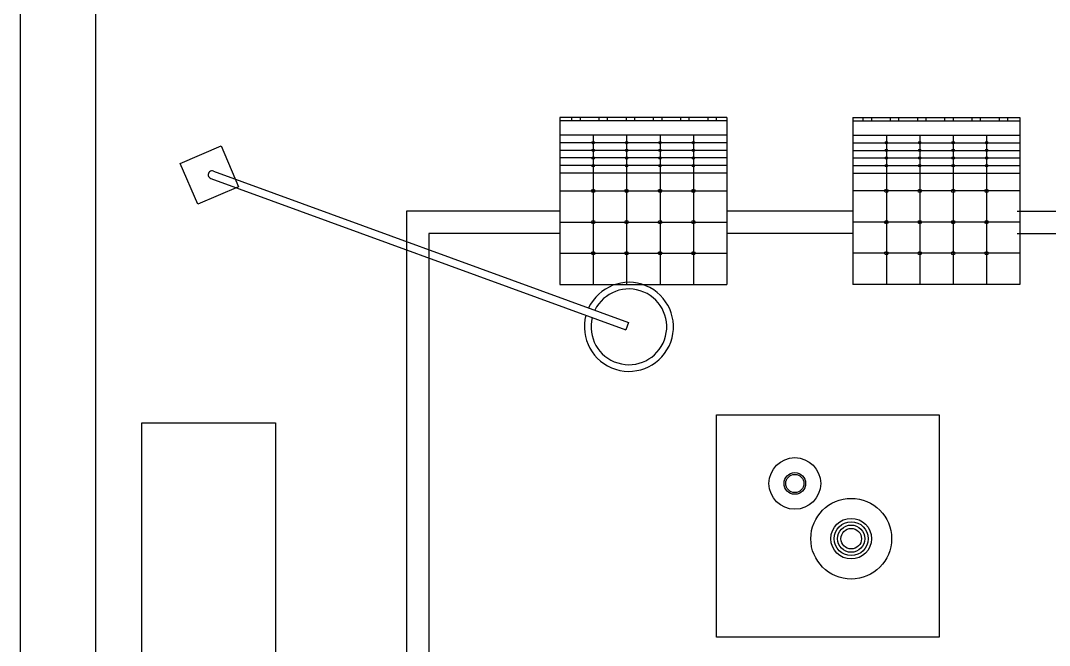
# Model space of a CAD drawing. Header units: inches. Extents: x 6.4 to 48.9, y 11.7 to 36.5.
# Drawn here: x 6.384 to 11.004, y 24.114 to 26.921 of the extents above; entities that cross this region are included whole.
import ezdxf

# ---------------------------------------------------------------- set-up
doc = ezdxf.new("R2010")
doc.units = ezdxf.units.IN
doc.header["$MEASUREMENT"] = 0
doc.layers.add('02', color=2, linetype='Continuous')
doc.layers.add('kadrbm', color=4, linetype='Continuous')

# ---------------------------------------------------------------- blocks, each defined once
blk = doc.blocks.new('kadrbm')
at = {"layer": 'kadrbm', "color": 4}
blk.add_lwpolyline([(0, 0), (0, 24.7972), (21, 24.7972), (21, 0), (0, 0)], close=True, dxfattribs=at)
blk.add_lwpolyline([(20.6631, 0.3257), (20.6631, 24.4603), (0.3369, 24.4603), (0.3369, 0.3257), (20.6631, 0.3257)], dxfattribs=at)

msp = doc.modelspace()

# ---------------------------------------------------------------- linework, layer by layer
at = {"layer": '02'}
for p, q in [((9.5554, 26.4857), (8.8054, 26.4857)), ((8.8054, 26.4857), (8.8054, 25.7357)), ((9.5554, 26.4707), (8.8054, 26.4707)), ((8.8601, 26.4707), (8.8601, 26.4857)), ((8.8981, 26.4707), (8.8981, 26.4857)), ((8.9823, 26.4707), (8.9823, 26.4857)), ((9.0203, 26.4707), (9.0203, 26.4857)), ((9.1045, 26.4707), (9.1045, 26.4857)), ((9.1425, 26.4707), (9.1425, 26.4857)), ((9.2267, 26.4707), (9.2267, 26.4857)), ((9.2647, 26.4707), (9.2647, 26.4857)), ((9.3489, 26.4707), (9.3489, 26.4857)), ((9.3869, 26.4707), (9.3869, 26.4857)), ((9.4711, 26.4707), (9.4711, 26.4857)), ((9.5091, 26.4707), (9.5091, 26.4857)), ((9.5554, 26.4857), (9.5554, 25.7357)), ((10.1216, 26.4857), (10.1216, 25.7357)), ((10.1216, 26.4857), (10.8716, 26.4857)), ((10.1216, 26.4707), (10.8716, 26.4707)), ((10.168, 26.4707), (10.168, 26.4857)), ((10.2059, 26.4707), (10.2059, 26.4857)), ((10.2902, 26.4707), (10.2902, 26.4857)), ((10.3281, 26.4707), (10.3281, 26.4857)), ((10.4124, 26.4707), (10.4124, 26.4857)), ((10.4503, 26.4707), (10.4503, 26.4857)), ((10.5346, 26.4707), (10.5346, 26.4857)), ((10.5725, 26.4707), (10.5725, 26.4857)), ((10.6568, 26.4707), (10.6568, 26.4857)), ((10.6947, 26.4707), (10.6947, 26.4857)), ((10.779, 26.4707), (10.779, 26.4857)), ((10.8169, 26.4707), (10.8169, 26.4857)), ((10.8716, 26.4857), (10.8716, 25.7357)), ((9.5554, 26.4057), (8.8054, 26.4057)), ((8.9554, 26.4057), (8.9554, 25.7357)), ((9.1054, 26.4057), (9.1054, 25.7357)), ((9.2554, 26.4057), (9.2554, 25.7357)), ((9.4054, 26.4057), (9.4054, 25.7357)), ((10.1216, 26.4057), (10.8716, 26.4057)), ((10.2716, 26.4057), (10.2716, 25.7357)), ((10.4216, 26.4057), (10.4216, 25.7357)), ((10.5716, 26.4057), (10.5716, 25.7357)), ((10.7216, 26.4057), (10.7216, 25.7357)), ((7.1007, 26.2795), (7.2845, 26.3584)), ((7.2845, 26.3584), (7.3634, 26.1746)), ((9.5554, 26.3721), (8.8054, 26.3721)), ((9.5554, 26.338), (8.8054, 26.338)), ((10.1216, 26.3721), (10.8716, 26.3721)), ((10.1216, 26.338), (10.8716, 26.338)), ((9.5554, 26.3039), (8.8054, 26.3039)), ((10.1216, 26.3039), (10.8716, 26.3039)), ((7.1796, 26.0957), (7.1007, 26.2795)), ((7.2499, 26.2448), (9.1146, 25.5643)), ((9.5554, 26.2698), (8.8054, 26.2698)), ((10.1216, 26.2698), (10.8716, 26.2698)), ((7.2379, 26.2119), (9.1026, 25.5314)), ((9.5554, 26.2357), (8.8054, 26.2357)), ((10.1216, 26.2357), (10.8716, 26.2357)), ((7.3634, 26.1746), (7.1796, 26.0957)), ((8.8054, 26.1557), (9.5554, 26.1557)), ((10.8716, 26.1557), (10.1216, 26.1557)), ((8.8054, 26.0157), (9.5554, 26.0157)), ((10.8716, 26.0157), (10.1216, 26.0157)), ((8.8054, 25.8757), (9.5554, 25.8757)), ((10.8716, 25.8757), (10.1216, 25.8757)), ((8.8054, 25.7357), (9.5554, 25.7357)), ((10.8716, 25.7357), (10.1216, 25.7357)), ((9.1146, 25.5643), (9.1026, 25.5314))]:
    msp.add_line(p, q, dxfattribs=at)
for points in [[(8.8054, 26.0649), (8.1169, 26.0649), (8.1169, 21.9904), (9.0577, 21.9904)], [(10.1216, 26.0649), (9.5554, 26.0649)], [(11.6254, 26.0632), (10.8591, 26.0632)], [(8.8054, 25.9649), (8.2169, 25.9649), (8.2169, 22.0904), (9.0569, 22.0904)], [(10.1216, 25.9649), (9.5554, 25.9649)], [(11.5951, 25.9632), (10.8591, 25.9632)]]:
    msp.add_lwpolyline(points, dxfattribs=at)
for points in [[(10.5083, 24.1505), (9.5083, 24.1505), (9.5083, 25.1505), (10.5083, 25.1505)], [(7.5289, 22.2642), (6.9289, 22.2642), (6.9289, 25.1142), (7.5289, 25.1142)]]:
    msp.add_lwpolyline(points, close=True, dxfattribs=at)
for centre, radius in [((8.9554, 26.3721), 0.00552), ((9.1054, 26.3721), 0.00552), ((9.2554, 26.3721), 0.00552), ((9.4054, 26.3721), 0.00552), ((10.2716, 26.3721), 0.00552), ((10.4216, 26.3721), 0.00552), ((10.5716, 26.3721), 0.00552), ((10.7216, 26.3721), 0.00552), ((8.9554, 26.338), 0.00552), ((9.1054, 26.338), 0.00552), ((9.2554, 26.338), 0.00552), ((9.4054, 26.338), 0.00552), ((10.2716, 26.338), 0.00552), ((10.4216, 26.338), 0.00552), ((10.5716, 26.338), 0.00552), ((10.7216, 26.338), 0.00552), ((8.9554, 26.3039), 0.00552), ((9.1054, 26.3039), 0.00552), ((9.2554, 26.3039), 0.00552), ((9.4054, 26.3039), 0.00552), ((10.2716, 26.3039), 0.00552), ((10.4216, 26.3039), 0.00552), ((10.5716, 26.3039), 0.00552), ((10.7216, 26.3039), 0.00552), ((8.9554, 26.2698), 0.00552), ((9.1054, 26.2698), 0.00552), ((9.2554, 26.2698), 0.00552), ((9.4054, 26.2698), 0.00552), ((10.2716, 26.2698), 0.00552), ((10.4216, 26.2698), 0.00552), ((10.5716, 26.2698), 0.00552), ((10.7216, 26.2698), 0.00552), ((8.9554, 26.1557), 0.00764), ((9.1054, 26.1557), 0.00764), ((9.2554, 26.1557), 0.00764), ((9.4054, 26.1557), 0.00764), ((10.2716, 26.1557), 0.00764), ((10.4216, 26.1557), 0.00764), ((10.5716, 26.1557), 0.00764), ((10.7216, 26.1557), 0.00764), ((8.9554, 26.0157), 0.00764), ((9.1054, 26.0157), 0.00764), ((9.2554, 26.0157), 0.00764), ((9.4054, 26.0157), 0.00764), ((10.2716, 26.0157), 0.00764), ((10.4216, 26.0157), 0.00764), ((10.5716, 26.0157), 0.00764), ((10.7216, 26.0157), 0.00764), ((8.9554, 25.8757), 0.00764), ((9.1054, 25.8757), 0.00764), ((9.2554, 25.8757), 0.00764), ((9.4054, 25.8757), 0.00764), ((10.2716, 25.8757), 0.00764), ((10.4216, 25.8757), 0.00764), ((10.5716, 25.8757), 0.00764), ((10.7216, 25.8757), 0.00764), ((9.8607, 24.8413), 0.1161), ((9.8607, 24.8413), 0.0486), ((9.8607, 24.8413), 0.0411), ((10.1138, 24.5933), 0.1812), ((10.1138, 24.5933), 0.0912), ((10.1138, 24.5933), 0.0762), ((10.1138, 24.5933), 0.0612), ((10.1138, 24.5933), 0.0462)]:
    msp.add_circle(centre, radius, dxfattribs=at)
for centre, radius, start, end in [((7.2439, 26.2284), 0.0175, 69.949, 249.949), ((9.1157, 25.5452), 0.2, 164.9688, 154.9292), ((9.1157, 25.5452), 0.17, 165.8576, 154.0405)]:
    msp.add_arc(centre, radius, start, end, dxfattribs=at)

# ---------------------------------------------------------------- block references
at = {"layer": 'kadrbm'}
msp.add_blockref('kadrbm', (6.3843, 11.711), dxfattribs=at)

doc.saveas('drawing.dxf')
